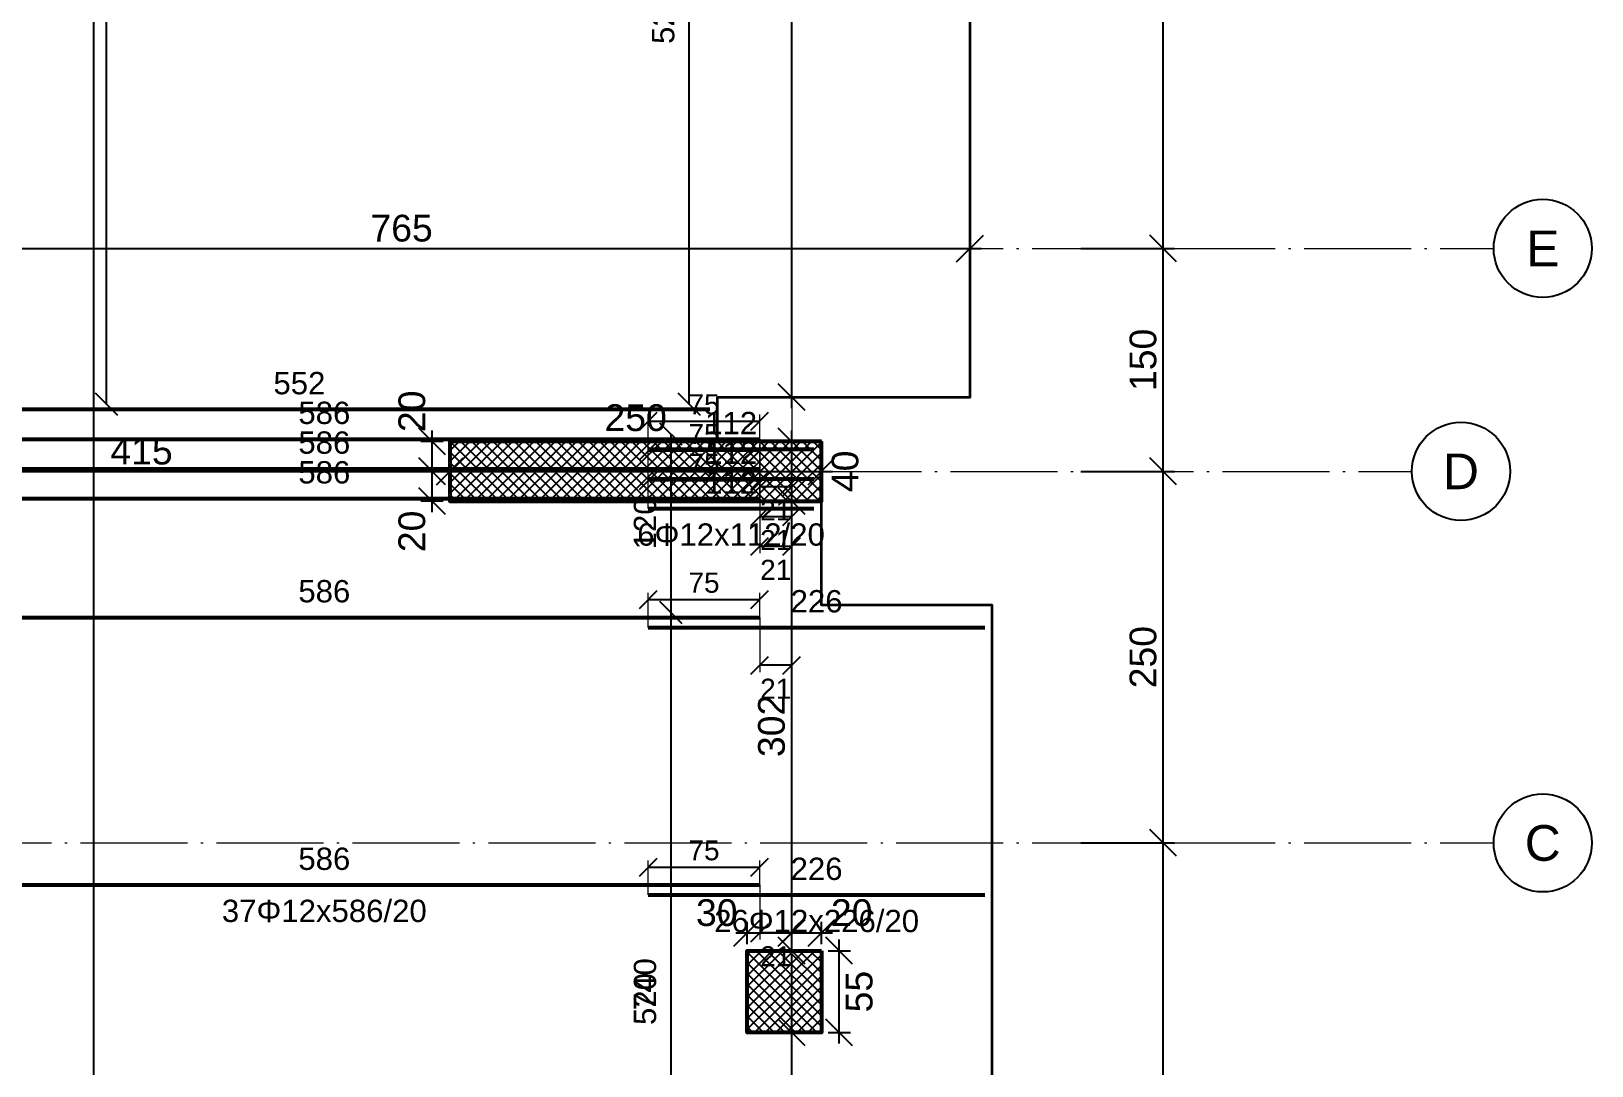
# Model space of a CAD drawing. Header units: millimetres. Extents: x -404 to 6018, y -5139 to 7890.
# Drawn here: x 1148 to 2198, y 930 to 1626 of the extents above; entities that cross this region are included whole.
import ezdxf
from ezdxf.enums import TextEntityAlignment as Align

# ---------------------------------------------------------------- set-up
doc = ezdxf.new("R2010")
doc.units = ezdxf.units.MM
doc.linetypes.add('ZWCAD_ISO04W100', pattern=[30.5, 24, -3, 0.5, -3])
for name, color, linetype, lineweight in [('AXIS LINES', 255, 'ZWCAD_ISO04W100', 13), ('COLUMN', 140, 'Continuous', 53), ('SLAB', 3, 'Continuous', 35), ('WALL', 10, 'Continuous', 53)]:
    doc.layers.add(name, color=color, linetype=linetype, lineweight=lineweight)
for name, color, linetype in [('FW_AXIS', 7, 'Continuous'), ('FW_COLUMN_HATCH', 8, 'Continuous'), ('FW_DIM', 7, 'Continuous'), ('FW_WALL_HATCH', 8, 'Continuous'), ('REB_BOT_MESH_X', 5, 'Continuous'), ('REB_BOT_MESH_X_AXDIM', 5, 'Continuous'), ('REB_BOT_MESH_X_LAP', 5, 'Continuous'), ('REB_BOT_MESH_X_RANGE', 5, 'Continuous'), ('REB_BOT_MESH_X_TEXT', 5, 'Continuous')]:
    doc.layers.add(name, color=color, linetype=linetype)
doc.styles.add('REBAR_TXT', font='arial.ttf')
doc.styles.get("Standard").update_dxf_attribs({"font": 'arial.ttf'})
doc.dimstyles.new('FW_DIM', dxfattribs={"dimtxt": 18, "dimasz": 9, "dimexe": 7.5, "dimexo": 4.5, "dimgap": 4.5, "dimtad": 1, "dimdec": 0, "dimtxsty": 'Standard', "dimtsz": 9, "dimcen": 2.5, "dimdle": 7.5, "dimclrd": 256, "dimclre": 256, "dimclrt": 7, "dimazin": 3, "dimtfac": 1, "dimtmove": 2, "dimatfit": 3})
doc.dimstyles.new('REBAR LAP', dxfattribs={"dimtxt": 13.5, "dimasz": 2.5, "dimexe": 4.5, "dimexo": 0, "dimgap": 4.5, "dimtad": 1, "dimdec": 0, "dimtxsty": 'Standard', "dimtsz": 6, "dimcen": 2.5, "dimclrd": 6, "dimclre": 6, "dimclrt": 7, "dimazin": 3, "dimtfac": 1, "dimtmove": 2, "dimatfit": 3, "dimlwd": 25, "dimlwe": 18})
doc.dimstyles.new('REBAR M-200', dxfattribs={"dimtxt": 15, "dimasz": 15, "dimexe": 25, "dimexo": 12.5, "dimgap": 10, "dimtad": 1, "dimdec": 0, "dimtxsty": 'Standard', "dimblk": 'NONE', "dimcen": 50, "dimse1": 1, "dimse2": 1, "dimclrd": 6, "dimclre": 6, "dimclrt": 7, "dimazin": 3, "dimtfac": 1, "dimtmove": 2, "dimatfit": 3, "dimldrblk": 'NONE', "dimlwd": 53})
doc.dimstyles.new('REBAR RANGE', dxfattribs={"dimtxt": 15, "dimasz": 2.5, "dimexe": 0, "dimexo": 0, "dimgap": 10, "dimtad": 1, "dimdec": 0, "dimtxsty": 'Standard', "dimtsz": 7.5, "dimcen": 2.5, "dimse1": 1, "dimse2": 1, "dimclrd": 6, "dimclre": 6, "dimclrt": 7, "dimazin": 3, "dimtfac": 1, "dimtmove": 2, "dimatfit": 3, "dimlwd": 25})

# ---------------------------------------------------------------- blocks, each defined once
blk = doc.blocks.new('*D261')
at = {"color": 6, "lineweight": 53}
blk.add_line((1052.5, 1051.75), (1638.5, 1051.75), dxfattribs=at)
at = {"layer": 'Defpoints'}
for p in [(1052.5, 1051.75), (1052.5, 1051.75), (1638.5, 1051.75)]:
    blk.add_point(p, dxfattribs=at)
at = {"layer": 'REB_BOT_MESH_X', "color": 7, "insert": (1345.5, 1069.25), "char_height": 15, "attachment_point": 5}
blk.add_mtext('586', dxfattribs=at)
blk = doc.blocks.new('_NONE')
blk = doc.blocks.new('*D262')
at = {"color": 6, "lineweight": 53}
blk.add_line((1563.5, 1045), (1790, 1045), dxfattribs=at)
at = {"layer": 'Defpoints'}
for p in [(1563.5, 1045), (1563.5, 1045), (1790, 1045)]:
    blk.add_point(p, dxfattribs=at)
at = {"layer": 'REB_BOT_MESH_X', "color": 7, "insert": (1676.75, 1062.5), "char_height": 15, "attachment_point": 5}
blk.add_mtext('226', dxfattribs=at)
blk = doc.blocks.new('_Oblique')
at = {"color": 0, "linetype": 'ByBlock', "lineweight": -2}
blk.add_line((-0.5, -0.5), (0.5, 0.5), dxfattribs=at)
blk = doc.blocks.new('*D269')
at = {"color": 6, "lineweight": 18}
for p, q in [((1563.5, 1045), (1563.5, 1068.25)), ((1638.5, 1051.75), (1638.5, 1068.25))]:
    blk.add_line(p, q, dxfattribs=at)
at = {"color": 6, "lineweight": 25}
blk.add_line((1563.5, 1063.75), (1638.5, 1063.75), dxfattribs=at)
at = {"layer": 'Defpoints'}
for p in [(1563.5, 1063.75), (1638.5, 1051.75), (1563.5, 1045)]:
    blk.add_point(p, dxfattribs=at)
at = {"layer": 'REB_BOT_MESH_X_LAP', "color": 6, "xscale": 12, "yscale": 12}
for p in [(1563.5, 1063.75), (1638.5, 1063.75)]:
    blk.add_blockref('_OBLIQUE', p, dxfattribs=at)
at = {"layer": 'REB_BOT_MESH_X_LAP', "color": 7, "insert": (1601, 1075), "char_height": 13.5, "attachment_point": 5}
blk.add_mtext('75', dxfattribs=at)
blk = doc.blocks.new('*D270')
at = {"color": 6, "lineweight": 18}
for p, q in [((1638.5, 1051.75), (1638.5, 1015)), ((1660, 1051.75), (1660, 1015))]:
    blk.add_line(p, q, dxfattribs=at)
at = {"color": 6, "lineweight": 25}
blk.add_line((1660, 1019.5), (1638.5, 1019.5), dxfattribs=at)
at = {"layer": 'Defpoints'}
for p in [(1638.5, 1051.75), (1660, 1051.75), (1660, 1019.5)]:
    blk.add_point(p, dxfattribs=at)
at = {"layer": 'REB_BOT_MESH_X_AXDIM', "color": 6, "xscale": 12, "yscale": 12}
for p in [(1638.5, 1019.5), (1660, 1019.5)]:
    blk.add_blockref('_OBLIQUE', p, dxfattribs=at)
at = {"layer": 'REB_BOT_MESH_X_AXDIM', "color": 7, "insert": (1649.25, 1003.75), "char_height": 13.5, "attachment_point": 5}
blk.add_mtext('21', dxfattribs=at)
blk = doc.blocks.new('*D367')
at = {"color": 6, "lineweight": 53}
blk.add_line((1052.5, 1231.75), (1638.5, 1231.75), dxfattribs=at)
at = {"layer": 'Defpoints'}
for p in [(1052.5, 1231.75), (1052.5, 1231.75), (1638.5, 1231.75)]:
    blk.add_point(p, dxfattribs=at)
at = {"layer": 'REB_BOT_MESH_X', "color": 7, "insert": (1345.5, 1249.25), "char_height": 15, "attachment_point": 5}
blk.add_mtext('586', dxfattribs=at)
blk = doc.blocks.new('*D368')
at = {"color": 6, "lineweight": 53}
blk.add_line((1563.5, 1225), (1790, 1225), dxfattribs=at)
at = {"layer": 'Defpoints'}
for p in [(1563.5, 1225), (1563.5, 1225), (1790, 1225)]:
    blk.add_point(p, dxfattribs=at)
at = {"layer": 'REB_BOT_MESH_X', "color": 7, "insert": (1676.75, 1242.5), "char_height": 15, "attachment_point": 5}
blk.add_mtext('226', dxfattribs=at)
blk = doc.blocks.new('*D371')
at = {"color": 6, "lineweight": 18}
for p, q in [((1563.5, 1225), (1563.5, 1248.25)), ((1638.5, 1231.75), (1638.5, 1248.25))]:
    blk.add_line(p, q, dxfattribs=at)
at = {"color": 6, "lineweight": 25}
blk.add_line((1563.5, 1243.75), (1638.5, 1243.75), dxfattribs=at)
at = {"layer": 'Defpoints'}
for p in [(1563.5, 1243.75), (1638.5, 1231.75), (1563.5, 1225)]:
    blk.add_point(p, dxfattribs=at)
at = {"layer": 'REB_BOT_MESH_X_LAP', "color": 6, "xscale": 12, "yscale": 12}
for p in [(1563.5, 1243.75), (1638.5, 1243.75)]:
    blk.add_blockref('_OBLIQUE', p, dxfattribs=at)
at = {"layer": 'REB_BOT_MESH_X_LAP', "color": 7, "insert": (1601, 1255), "char_height": 13.5, "attachment_point": 5}
blk.add_mtext('75', dxfattribs=at)
blk = doc.blocks.new('*D372')
at = {"color": 6, "lineweight": 18}
for p, q in [((1638.5, 1231.75), (1638.5, 1195)), ((1660, 1231.75), (1660, 1195))]:
    blk.add_line(p, q, dxfattribs=at)
at = {"color": 6, "lineweight": 25}
blk.add_line((1660, 1199.5), (1638.5, 1199.5), dxfattribs=at)
at = {"layer": 'Defpoints'}
for p in [(1638.5, 1231.75), (1660, 1231.75), (1660, 1199.5)]:
    blk.add_point(p, dxfattribs=at)
at = {"layer": 'REB_BOT_MESH_X_AXDIM', "color": 6, "xscale": 12, "yscale": 12}
for p in [(1638.5, 1199.5), (1660, 1199.5)]:
    blk.add_blockref('_OBLIQUE', p, dxfattribs=at)
at = {"layer": 'REB_BOT_MESH_X_AXDIM', "color": 7, "insert": (1649.25, 1183.75), "char_height": 13.5, "attachment_point": 5}
blk.add_mtext('21', dxfattribs=at)
blk = doc.blocks.new('*D387')
at = {"color": 6, "lineweight": 53}
blk.add_line((1052.5, 1311.75), (1638.5, 1311.75), dxfattribs=at)
at = {"layer": 'Defpoints'}
for p in [(1052.5, 1311.75), (1052.5, 1311.75), (1638.5, 1311.75)]:
    blk.add_point(p, dxfattribs=at)
at = {"layer": 'REB_BOT_MESH_X', "color": 7, "insert": (1345.5, 1329.25), "char_height": 15, "attachment_point": 5}
blk.add_mtext('586', dxfattribs=at)
blk = doc.blocks.new('*D388')
at = {"color": 6, "lineweight": 53}
blk.add_line((1563.5, 1305), (1675, 1305), dxfattribs=at)
at = {"layer": 'Defpoints'}
for p in [(1563.5, 1305), (1563.5, 1305), (1675, 1305)]:
    blk.add_point(p, dxfattribs=at)
at = {"layer": 'REB_BOT_MESH_X', "color": 7, "insert": (1619.25, 1322.5), "char_height": 15, "attachment_point": 5}
blk.add_mtext('112', dxfattribs=at)
blk = doc.blocks.new('*D391')
at = {"color": 6, "lineweight": 18}
for p, q in [((1563.5, 1305), (1563.5, 1328.25)), ((1638.5, 1311.75), (1638.5, 1328.25))]:
    blk.add_line(p, q, dxfattribs=at)
at = {"color": 6, "lineweight": 25}
blk.add_line((1563.5, 1323.75), (1638.5, 1323.75), dxfattribs=at)
at = {"layer": 'Defpoints'}
for p in [(1563.5, 1323.75), (1563.5, 1305), (1638.5, 1311.75)]:
    blk.add_point(p, dxfattribs=at)
at = {"layer": 'REB_BOT_MESH_X_LAP', "color": 6, "xscale": 12, "yscale": 12}
for p in [(1563.5, 1323.75), (1638.5, 1323.75)]:
    blk.add_blockref('_OBLIQUE', p, dxfattribs=at)
at = {"layer": 'REB_BOT_MESH_X_LAP', "color": 7, "insert": (1601, 1335), "char_height": 13.5, "attachment_point": 5}
blk.add_mtext('75', dxfattribs=at)
blk = doc.blocks.new('*D392')
at = {"color": 6, "lineweight": 18}
for p, q in [((1638.5, 1311.75), (1638.5, 1275)), ((1660, 1311.75), (1660, 1275))]:
    blk.add_line(p, q, dxfattribs=at)
at = {"color": 6, "lineweight": 25}
blk.add_line((1660, 1279.5), (1638.5, 1279.5), dxfattribs=at)
at = {"layer": 'Defpoints'}
for p in [(1638.5, 1311.75), (1660, 1311.75), (1660, 1279.5)]:
    blk.add_point(p, dxfattribs=at)
at = {"layer": 'REB_BOT_MESH_X_AXDIM', "color": 6, "xscale": 12, "yscale": 12}
for p in [(1638.5, 1279.5), (1660, 1279.5)]:
    blk.add_blockref('_OBLIQUE', p, dxfattribs=at)
at = {"layer": 'REB_BOT_MESH_X_AXDIM', "color": 7, "insert": (1649.25, 1263.75), "char_height": 13.5, "attachment_point": 5}
blk.add_mtext('21', dxfattribs=at)
blk = doc.blocks.new('*D444')
at = {"color": 6, "lineweight": 53}
blk.add_line((1052.5, 1331.75), (1638.5, 1331.75), dxfattribs=at)
at = {"layer": 'Defpoints'}
for p in [(1052.5, 1331.75), (1052.5, 1331.75), (1638.5, 1331.75)]:
    blk.add_point(p, dxfattribs=at)
at = {"layer": 'REB_BOT_MESH_X', "color": 7, "insert": (1345.5, 1349.25), "char_height": 15, "attachment_point": 5}
blk.add_mtext('586', dxfattribs=at)
blk = doc.blocks.new('*D445')
at = {"color": 6, "lineweight": 53}
blk.add_line((1563.5, 1325), (1675, 1325), dxfattribs=at)
at = {"layer": 'Defpoints'}
for p in [(1563.5, 1325), (1563.5, 1325), (1675, 1325)]:
    blk.add_point(p, dxfattribs=at)
at = {"layer": 'REB_BOT_MESH_X', "color": 7, "insert": (1619.25, 1342.5), "char_height": 15, "attachment_point": 5}
blk.add_mtext('112', dxfattribs=at)
blk = doc.blocks.new('*D452')
at = {"color": 6, "lineweight": 18}
for p, q in [((1563.5, 1325), (1563.5, 1348.25)), ((1638.5, 1331.75), (1638.5, 1348.25))]:
    blk.add_line(p, q, dxfattribs=at)
at = {"color": 6, "lineweight": 25}
blk.add_line((1563.5, 1343.75), (1638.5, 1343.75), dxfattribs=at)
at = {"layer": 'Defpoints'}
for p in [(1563.5, 1343.75), (1563.5, 1325), (1638.5, 1331.75)]:
    blk.add_point(p, dxfattribs=at)
at = {"layer": 'REB_BOT_MESH_X_LAP', "color": 6, "xscale": 12, "yscale": 12}
for p in [(1563.5, 1343.75), (1638.5, 1343.75)]:
    blk.add_blockref('_OBLIQUE', p, dxfattribs=at)
at = {"layer": 'REB_BOT_MESH_X_LAP', "color": 7, "insert": (1601, 1355), "char_height": 13.5, "attachment_point": 5}
blk.add_mtext('75', dxfattribs=at)
blk = doc.blocks.new('*D453')
at = {"color": 6, "lineweight": 18}
for p, q in [((1638.5, 1331.75), (1638.5, 1295)), ((1660, 1331.75), (1660, 1295))]:
    blk.add_line(p, q, dxfattribs=at)
at = {"color": 6, "lineweight": 25}
blk.add_line((1660, 1299.5), (1638.5, 1299.5), dxfattribs=at)
at = {"layer": 'Defpoints'}
for p in [(1638.5, 1331.75), (1660, 1331.75), (1660, 1299.5)]:
    blk.add_point(p, dxfattribs=at)
at = {"layer": 'REB_BOT_MESH_X_AXDIM', "color": 6, "xscale": 12, "yscale": 12}
for p in [(1638.5, 1299.5), (1660, 1299.5)]:
    blk.add_blockref('_OBLIQUE', p, dxfattribs=at)
at = {"layer": 'REB_BOT_MESH_X_AXDIM', "color": 7, "insert": (1649.25, 1283.75), "char_height": 13.5, "attachment_point": 5}
blk.add_mtext('21', dxfattribs=at)
blk = doc.blocks.new('*D455')
at = {"color": 6, "lineweight": 53}
blk.add_line((1052.5, 1351.75), (1638.5, 1351.75), dxfattribs=at)
at = {"layer": 'Defpoints'}
for p in [(1052.5, 1351.75), (1052.5, 1351.75), (1638.5, 1351.75)]:
    blk.add_point(p, dxfattribs=at)
at = {"layer": 'REB_BOT_MESH_X', "color": 7, "insert": (1345.5, 1369.25), "char_height": 15, "attachment_point": 5}
blk.add_mtext('586', dxfattribs=at)
blk = doc.blocks.new('*D456')
at = {"color": 6, "lineweight": 53}
blk.add_line((1563.5, 1345), (1675, 1345), dxfattribs=at)
at = {"layer": 'Defpoints'}
for p in [(1563.5, 1345), (1563.5, 1345), (1675, 1345)]:
    blk.add_point(p, dxfattribs=at)
at = {"layer": 'REB_BOT_MESH_X', "color": 7, "insert": (1619.25, 1362.5), "char_height": 15, "attachment_point": 5}
blk.add_mtext('112', dxfattribs=at)
blk = doc.blocks.new('*D459')
at = {"color": 6, "lineweight": 18}
for p, q in [((1563.5, 1345), (1563.5, 1368.25)), ((1638.5, 1351.75), (1638.5, 1368.25))]:
    blk.add_line(p, q, dxfattribs=at)
at = {"color": 6, "lineweight": 25}
blk.add_line((1563.5, 1363.75), (1638.5, 1363.75), dxfattribs=at)
at = {"layer": 'Defpoints'}
for p in [(1563.5, 1363.75), (1563.5, 1345), (1638.5, 1351.75)]:
    blk.add_point(p, dxfattribs=at)
at = {"layer": 'REB_BOT_MESH_X_LAP', "color": 6, "xscale": 12, "yscale": 12}
for p in [(1563.5, 1363.75), (1638.5, 1363.75)]:
    blk.add_blockref('_OBLIQUE', p, dxfattribs=at)
at = {"layer": 'REB_BOT_MESH_X_LAP', "color": 7, "insert": (1601, 1375), "char_height": 13.5, "attachment_point": 5}
blk.add_mtext('75', dxfattribs=at)
blk = doc.blocks.new('*D460')
at = {"color": 6, "lineweight": 18}
for p, q in [((1638.5, 1351.75), (1638.5, 1315)), ((1660, 1351.75), (1660, 1315))]:
    blk.add_line(p, q, dxfattribs=at)
at = {"color": 6, "lineweight": 25}
blk.add_line((1660, 1319.5), (1638.5, 1319.5), dxfattribs=at)
at = {"layer": 'Defpoints'}
for p in [(1638.5, 1351.75), (1660, 1351.75), (1660, 1319.5)]:
    blk.add_point(p, dxfattribs=at)
at = {"layer": 'REB_BOT_MESH_X_AXDIM', "color": 6, "xscale": 12, "yscale": 12}
for p in [(1638.5, 1319.5), (1660, 1319.5)]:
    blk.add_blockref('_OBLIQUE', p, dxfattribs=at)
at = {"layer": 'REB_BOT_MESH_X_AXDIM', "color": 7, "insert": (1649.25, 1303.75), "char_height": 13.5, "attachment_point": 5}
blk.add_mtext('21', dxfattribs=at)
blk = doc.blocks.new('*D462')
at = {"color": 6, "lineweight": 53}
blk.add_line((1052.5, 1371.75), (1605, 1371.75), dxfattribs=at)
at = {"layer": 'Defpoints'}
for p in [(1052.5, 1371.75), (1052.5, 1371.75), (1605, 1371.75)]:
    blk.add_point(p, dxfattribs=at)
at = {"layer": 'REB_BOT_MESH_X', "color": 7, "insert": (1328.75, 1389.25), "char_height": 15, "attachment_point": 5}
blk.add_mtext('552', dxfattribs=at)
blk = doc.blocks.new('*D465')
at = {"color": 6, "lineweight": 25}
blk.add_line((1199, 1375), (1199, 2855), dxfattribs=at)
at = {"layer": 'Defpoints'}
for p in [(1199, 2855), (1199, 1375), (1199, 1375)]:
    blk.add_point(p, dxfattribs=at)
at = {"layer": 'REB_BOT_MESH_X_RANGE', "color": 6, "xscale": 15, "yscale": 15, "rotation": 90}
for p in [(1199, 2855), (1199, 1375)]:
    blk.add_blockref('_OBLIQUE', p, dxfattribs=at)
at = {"layer": 'REB_BOT_MESH_X_RANGE', "color": 7, "insert": (1181.5, 2115), "char_height": 15, "attachment_point": 5, "rotation": 90}
blk.add_mtext('1480', dxfattribs=at)
blk = doc.blocks.new('*D472')
at = {"color": 6, "lineweight": 25}
blk.add_line((1578.875, 615), (1578.875, 1355), dxfattribs=at)
at = {"layer": 'Defpoints'}
for p in [(1578.875, 1355), (1578.875, 615), (1578.875, 615)]:
    blk.add_point(p, dxfattribs=at)
at = {"layer": 'REB_BOT_MESH_X_RANGE', "color": 6, "xscale": 15, "yscale": 15, "rotation": 90}
for p in [(1578.875, 1355), (1578.875, 615)]:
    blk.add_blockref('_OBLIQUE', p, dxfattribs=at)
at = {"layer": 'REB_BOT_MESH_X_RANGE', "color": 7, "insert": (1561.375, 985), "char_height": 15, "attachment_point": 5, "rotation": 90}
blk.add_mtext('740', dxfattribs=at)
blk = doc.blocks.new('*D474')
at = {"color": 6, "lineweight": 25}
blk.add_line((1578.875, 715), (1578.875, 1235), dxfattribs=at)
at = {"layer": 'Defpoints'}
for p in [(1578.875, 1235), (1578.875, 715), (1578.875, 715)]:
    blk.add_point(p, dxfattribs=at)
at = {"layer": 'REB_BOT_MESH_X_RANGE', "color": 6, "xscale": 15, "yscale": 15, "rotation": 90}
for p in [(1578.875, 1235), (1578.875, 715)]:
    blk.add_blockref('_OBLIQUE', p, dxfattribs=at)
at = {"layer": 'REB_BOT_MESH_X_RANGE', "color": 7, "insert": (1561.375, 975), "char_height": 15, "attachment_point": 5, "rotation": 90}
blk.add_mtext('520', dxfattribs=at)
blk = doc.blocks.new('*D475')
at = {"color": 6, "lineweight": 25}
blk.add_line((1591.125, 1375), (1591.125, 1895), dxfattribs=at)
at = {"layer": 'Defpoints'}
for p in [(1591.125, 1895), (1591.125, 1375), (1591.125, 1375)]:
    blk.add_point(p, dxfattribs=at)
at = {"layer": 'REB_BOT_MESH_X_RANGE', "color": 6, "xscale": 15, "yscale": 15, "rotation": 90}
for p in [(1591.125, 1895), (1591.125, 1375)]:
    blk.add_blockref('_OBLIQUE', p, dxfattribs=at)
at = {"layer": 'REB_BOT_MESH_X_RANGE', "color": 7, "insert": (1573.625, 1635), "char_height": 15, "attachment_point": 5, "rotation": 90}
blk.add_mtext('520', dxfattribs=at)
blk = doc.blocks.new('*D490')
at = {"color": 6, "lineweight": 25}
blk.add_line((1578.875, 1235), (1578.875, 1355), dxfattribs=at)
at = {"layer": 'Defpoints'}
for p in [(1578.875, 1355), (1578.875, 1235), (1578.875, 1235)]:
    blk.add_point(p, dxfattribs=at)
at = {"layer": 'REB_BOT_MESH_X_RANGE', "color": 6, "xscale": 15, "yscale": 15, "rotation": 90}
for p in [(1578.875, 1355), (1578.875, 1235)]:
    blk.add_blockref('_OBLIQUE', p, dxfattribs=at)
at = {"layer": 'REB_BOT_MESH_X_RANGE', "color": 7, "insert": (1561.375, 1295), "char_height": 15, "attachment_point": 5, "rotation": 90}
blk.add_mtext('120', dxfattribs=at)
blk = doc.blocks.new('*D496')
at = {"color": 6, "lineweight": 25}
blk.add_line((1190.375, -199.90001), (1190.375, 1895), dxfattribs=at)
at = {"layer": 'Defpoints'}
for p in [(1190.375, 1895), (1190.375, -199.90001), (1190.375, -199.90001)]:
    blk.add_point(p, dxfattribs=at)
at = {"layer": 'REB_BOT_MESH_X_RANGE', "color": 6, "xscale": 15, "yscale": 15, "rotation": 90}
for p in [(1190.375, 1895), (1190.375, -199.90001)]:
    blk.add_blockref('_OBLIQUE', p, dxfattribs=at)
at = {"layer": 'REB_BOT_MESH_X_RANGE', "color": 7, "insert": (1172.875, 847.549995), "char_height": 15, "attachment_point": 5, "rotation": 90}
blk.add_mtext('2095', dxfattribs=at)
blk = doc.blocks.new('*D525')
for p, q in [((1418, 1302.5), (1418, 1337.5)), ((1425.5, 1330), (1410.5, 1330)), ((1425.5, 1310), (1410.5, 1310))]:
    blk.add_line(p, q)
at = {"layer": 'Defpoints'}
for p in [(1430, 1330), (1418, 1310), (1430, 1310)]:
    blk.add_point(p, dxfattribs=at)
at = {"layer": 'FW_DIM', "xscale": 18, "yscale": 18, "rotation": 90}
for p in [(1418, 1330), (1418, 1310)]:
    blk.add_blockref('_OBLIQUE', p, dxfattribs=at)
at = {"layer": 'FW_DIM', "color": 7, "insert": (1404.5, 1289.6), "char_height": 18, "attachment_point": 5, "rotation": 90}
blk.add_mtext('20', dxfattribs=at)
blk = doc.blocks.new('*D526')
for p, q in [((1418, 1322.5), (1418, 1357.5)), ((1425.5, 1350), (1410.5, 1350)), ((1425.5, 1330), (1410.5, 1330))]:
    blk.add_line(p, q)
at = {"layer": 'Defpoints'}
for p in [(1430, 1350), (1418, 1330), (1430, 1330)]:
    blk.add_point(p, dxfattribs=at)
at = {"layer": 'FW_DIM', "xscale": 18, "yscale": 18, "rotation": 90}
for p in [(1418, 1350), (1418, 1330)]:
    blk.add_blockref('_OBLIQUE', p, dxfattribs=at)
at = {"layer": 'FW_DIM', "color": 7, "insert": (1404.5, 1370.4), "char_height": 18, "attachment_point": 5, "rotation": 90}
blk.add_mtext('20', dxfattribs=at)
blk = doc.blocks.new('*D561')
for p, q in [((1622.5, 1019.5), (1667.5, 1019.5)), ((1630, 1012), (1630, 1027)), ((1660, 1012), (1660, 1027))]:
    blk.add_line(p, q)
at = {"layer": 'Defpoints'}
for p in [(1630, 1019.5), (1630, 1007.5), (1660, 1007.5)]:
    blk.add_point(p, dxfattribs=at)
at = {"layer": 'FW_DIM', "xscale": 18, "yscale": 18}
for p in [(1630, 1019.5), (1660, 1019.5)]:
    blk.add_blockref('_OBLIQUE', p, dxfattribs=at)
at = {"layer": 'FW_DIM', "color": 7, "insert": (1609.6, 1033), "char_height": 18, "attachment_point": 5}
blk.add_mtext('30', dxfattribs=at)
blk = doc.blocks.new('*D562')
for p, q in [((1652.5, 1019.5), (1687.5, 1019.5)), ((1660, 1012), (1660, 1027)), ((1680, 1012), (1680, 1027))]:
    blk.add_line(p, q)
at = {"layer": 'Defpoints'}
for p in [(1660, 1019.5), (1660, 1007.5), (1680, 1007.5)]:
    blk.add_point(p, dxfattribs=at)
at = {"layer": 'FW_DIM', "xscale": 18, "yscale": 18}
for p in [(1660, 1019.5), (1680, 1019.5)]:
    blk.add_blockref('_OBLIQUE', p, dxfattribs=at)
at = {"layer": 'FW_DIM', "color": 7, "insert": (1700.4, 1033), "char_height": 18, "attachment_point": 5}
blk.add_mtext('20', dxfattribs=at)
blk = doc.blocks.new('*D563')
for p, q in [((1692, 945), (1692, 1015)), ((1684.5, 1007.5), (1699.5, 1007.5)), ((1684.5, 952.5), (1699.5, 952.5))]:
    blk.add_line(p, q)
at = {"layer": 'Defpoints'}
for p in [(1680, 1007.5), (1680, 952.5), (1692, 952.5)]:
    blk.add_point(p, dxfattribs=at)
at = {"layer": 'FW_DIM', "xscale": 18, "yscale": 18, "rotation": 90}
for p in [(1692, 1007.5), (1692, 952.5)]:
    blk.add_blockref('_OBLIQUE', p, dxfattribs=at)
at = {"layer": 'FW_DIM', "color": 7, "insert": (1705.5, 980), "char_height": 18, "attachment_point": 5, "rotation": 90}
blk.add_mtext('55', dxfattribs=at)
blk = doc.blocks.new('*D595')
for p, q in [((1015, 1334.5), (1015, 1337.5)), ((1430, 1334.5), (1430, 1337.5)), ((1007.5, 1330), (1437.5, 1330))]:
    blk.add_line(p, q)
at = {"layer": 'Defpoints'}
for p in [(1015, 1330), (1015, 1330), (1430, 1330)]:
    blk.add_point(p, dxfattribs=at)
at = {"layer": 'FW_DIM', "xscale": 18, "yscale": 18}
for p in [(1015, 1330), (1430, 1330)]:
    blk.add_blockref('_OBLIQUE', p, dxfattribs=at)
at = {"layer": 'FW_DIM', "color": 7, "insert": (1222.5, 1343.5), "char_height": 18, "attachment_point": 5}
blk.add_mtext('415', dxfattribs=at)
blk = doc.blocks.new('*D596')
for p, q in [((1430, 1334.5), (1430, 1337.5)), ((1680, 1334.5), (1680, 1337.5)), ((1422.5, 1330), (1687.5, 1330))]:
    blk.add_line(p, q)
at = {"layer": 'Defpoints'}
for p in [(1430, 1330), (1430, 1330), (1680, 1330)]:
    blk.add_point(p, dxfattribs=at)
at = {"layer": 'FW_DIM', "xscale": 18, "yscale": 18}
for p in [(1430, 1330), (1680, 1330)]:
    blk.add_blockref('_OBLIQUE', p, dxfattribs=at)
at = {"layer": 'FW_DIM', "color": 7, "insert": (1555, 1366), "char_height": 18, "attachment_point": 5}
blk.add_mtext('250', dxfattribs=at)
blk = doc.blocks.new('*D603')
for p, q in [((1015, 1484.5), (1015, 1487.5)), ((1780, 1484.5), (1780, 1487.5)), ((1007.5, 1480), (1787.5, 1480))]:
    blk.add_line(p, q)
at = {"layer": 'Defpoints'}
for p in [(1015, 1480), (1015, 1480), (1780, 1480)]:
    blk.add_point(p, dxfattribs=at)
at = {"layer": 'FW_DIM', "xscale": 18, "yscale": 18}
for p in [(1015, 1480), (1780, 1480)]:
    blk.add_blockref('_OBLIQUE', p, dxfattribs=at)
at = {"layer": 'FW_DIM', "color": 7, "insert": (1397.5, 1493.5), "char_height": 18, "attachment_point": 5}
blk.add_mtext('765', dxfattribs=at)
blk = doc.blocks.new('*D659')
for p, q in [((1660, 597.5), (1660, 960)), ((1655.5, 952.5), (1652.5, 952.5)), ((1655.5, 605), (1652.5, 605))]:
    blk.add_line(p, q)
at = {"layer": 'Defpoints'}
for p in [(1660, 952.5), (1660, 605), (1660, 605)]:
    blk.add_point(p, dxfattribs=at)
at = {"layer": 'FW_DIM', "xscale": 18, "yscale": 18, "rotation": 90}
for p in [(1660, 952.5), (1660, 605)]:
    blk.add_blockref('_OBLIQUE', p, dxfattribs=at)
at = {"layer": 'FW_DIM', "color": 7, "insert": (1646.5, 778.75), "char_height": 18, "attachment_point": 5, "rotation": 90}
blk.add_mtext('348', dxfattribs=at)
blk = doc.blocks.new('*D660')
for p, q in [((1660, 945), (1660, 1015)), ((1655.5, 1007.5), (1652.5, 1007.5)), ((1655.5, 952.5), (1652.5, 952.5))]:
    blk.add_line(p, q)
at = {"layer": 'Defpoints'}
for p in [(1660, 1007.5), (1660, 952.5), (1660, 952.5)]:
    blk.add_point(p, dxfattribs=at)
at = {"layer": 'FW_DIM', "xscale": 18, "yscale": 18, "rotation": 90}
for p in [(1660, 1007.5), (1660, 952.5)]:
    blk.add_blockref('_OBLIQUE', p, dxfattribs=at)
blk = doc.blocks.new('*D661')
for p, q in [((1660, 1000), (1660, 1317.5)), ((1655.5, 1310), (1652.5, 1310)), ((1655.5, 1007.5), (1652.5, 1007.5))]:
    blk.add_line(p, q)
at = {"layer": 'Defpoints'}
for p in [(1660, 1310), (1660, 1007.5), (1660, 1007.5)]:
    blk.add_point(p, dxfattribs=at)
at = {"layer": 'FW_DIM', "xscale": 18, "yscale": 18, "rotation": 90}
for p in [(1660, 1310), (1660, 1007.5)]:
    blk.add_blockref('_OBLIQUE', p, dxfattribs=at)
at = {"layer": 'FW_DIM', "color": 7, "insert": (1646.5, 1158.75), "char_height": 18, "attachment_point": 5, "rotation": 90}
blk.add_mtext('302', dxfattribs=at)
blk = doc.blocks.new('*D662')
for p, q in [((1660, 1302.5), (1660, 1357.5)), ((1655.5, 1350), (1652.5, 1350)), ((1655.5, 1310), (1652.5, 1310))]:
    blk.add_line(p, q)
at = {"layer": 'Defpoints'}
for p in [(1660, 1350), (1660, 1310), (1660, 1310)]:
    blk.add_point(p, dxfattribs=at)
at = {"layer": 'FW_DIM', "xscale": 18, "yscale": 18, "rotation": 90}
for p in [(1660, 1350), (1660, 1310)]:
    blk.add_blockref('_OBLIQUE', p, dxfattribs=at)
at = {"layer": 'FW_DIM', "color": 7, "insert": (1696, 1330), "char_height": 18, "attachment_point": 5, "rotation": 90}
blk.add_mtext('40', dxfattribs=at)
blk = doc.blocks.new('*D663')
for p, q in [((1660, 1372.40001), (1660, 1932.5)), ((1655.5, 1925), (1652.5, 1925)), ((1655.5, 1379.90001), (1652.5, 1379.90001))]:
    blk.add_line(p, q)
at = {"layer": 'Defpoints'}
for p in [(1660, 1925), (1660, 1379.90001), (1660, 1379.90001)]:
    blk.add_point(p, dxfattribs=at)
at = {"layer": 'FW_DIM', "xscale": 18, "yscale": 18, "rotation": 90}
for p in [(1660, 1925), (1660, 1379.90001)]:
    blk.add_blockref('_OBLIQUE', p, dxfattribs=at)
at = {"layer": 'FW_DIM', "color": 7, "insert": (1646.5, 1652.450005), "char_height": 18, "attachment_point": 5, "rotation": 90}
blk.add_mtext('545', dxfattribs=at)
blk = doc.blocks.new('*D693')
for p, q in [((1910, 632.5), (1910, 1087.5)), ((1854.5, 1080), (1917.5, 1080)), ((1854.5, 640), (1917.5, 640))]:
    blk.add_line(p, q)
at = {"layer": 'Defpoints'}
for p in [(1850, 1080), (1850, 640), (1910, 640)]:
    blk.add_point(p, dxfattribs=at)
at = {"layer": 'FW_DIM', "xscale": 18, "yscale": 18, "rotation": 90}
for p in [(1910, 1080), (1910, 640)]:
    blk.add_blockref('_OBLIQUE', p, dxfattribs=at)
at = {"layer": 'FW_DIM', "color": 7, "insert": (1896.5, 860), "char_height": 18, "attachment_point": 5, "rotation": 90}
blk.add_mtext('440', dxfattribs=at)
blk = doc.blocks.new('*D694')
for p, q in [((1910, 1072.5), (1910, 1337.5)), ((1854.5, 1330), (1917.5, 1330)), ((1854.5, 1080), (1917.5, 1080))]:
    blk.add_line(p, q)
at = {"layer": 'Defpoints'}
for p in [(1850, 1330), (1850, 1080), (1910, 1080)]:
    blk.add_point(p, dxfattribs=at)
at = {"layer": 'FW_DIM', "xscale": 18, "yscale": 18, "rotation": 90}
for p in [(1910, 1330), (1910, 1080)]:
    blk.add_blockref('_OBLIQUE', p, dxfattribs=at)
at = {"layer": 'FW_DIM', "color": 7, "insert": (1896.5, 1205), "char_height": 18, "attachment_point": 5, "rotation": 90}
blk.add_mtext('250', dxfattribs=at)
blk = doc.blocks.new('*D695')
for p, q in [((1910, 1322.5), (1910, 1487.5)), ((1854.5, 1480), (1917.5, 1480)), ((1854.5, 1330), (1917.5, 1330))]:
    blk.add_line(p, q)
at = {"layer": 'Defpoints'}
for p in [(1850, 1480), (1850, 1330), (1910, 1330)]:
    blk.add_point(p, dxfattribs=at)
at = {"layer": 'FW_DIM', "xscale": 18, "yscale": 18, "rotation": 90}
for p in [(1910, 1480), (1910, 1330)]:
    blk.add_blockref('_OBLIQUE', p, dxfattribs=at)
at = {"layer": 'FW_DIM', "color": 7, "insert": (1896.5, 1405), "char_height": 18, "attachment_point": 5, "rotation": 90}
blk.add_mtext('150', dxfattribs=at)
blk = doc.blocks.new('*D696')
for p, q in [((1910, 1472.5), (1910, 1967.5)), ((1854.5, 1960), (1917.5, 1960)), ((1854.5, 1480), (1917.5, 1480))]:
    blk.add_line(p, q)
at = {"layer": 'Defpoints'}
for p in [(1850, 1960), (1850, 1480), (1910, 1480)]:
    blk.add_point(p, dxfattribs=at)
at = {"layer": 'FW_DIM', "xscale": 18, "yscale": 18, "rotation": 90}
for p in [(1910, 1960), (1910, 1480)]:
    blk.add_blockref('_OBLIQUE', p, dxfattribs=at)
at = {"layer": 'FW_DIM', "color": 7, "insert": (1896.5, 1720), "char_height": 18, "attachment_point": 5, "rotation": 90}
blk.add_mtext('480', dxfattribs=at)

msp = doc.modelspace()

# ---------------------------------------------------------------- hatches: boundary and pattern name
at = {"layer": 'FW_COLUMN_HATCH'}
h = msp.add_hatch(dxfattribs=at)
h.set_pattern_fill('ANSI37', scale=1.6)
h.paths.add_polyline_path([(1680, 1007.5), (1680, 952.5), (1630, 952.5), (1630, 1007.5), (1680, 1007.5)])
at = {"layer": 'FW_WALL_HATCH'}
h = msp.add_hatch(dxfattribs=at)
h.set_pattern_fill('ANSI37', scale=1.6)
h.paths.add_polyline_path([(1680, 1350), (1680, 1310), (1430, 1310), (1430, 1350), (1680, 1350)])

# ---------------------------------------------------------------- linework, layer by layer
at = {"layer": 'AXIS LINES', "color": 0, "ltscale": 3}
for points in [[(1660, 3140), (1660, -400.1)], [(-282.6, 1480), (2132.4, 1480)], [(-337.6, 1330), (2077.4, 1330)], [(-282.6, 1080), (2132.4, 1080)]]:
    msp.add_lwpolyline(points, dxfattribs=at)
at = {"layer": 'COLUMN', "ltscale": 0.08}
msp.add_lwpolyline([(1680, 1007.5), (1680, 952.5), (1630, 952.5), (1630, 1007.5), (1680, 1007.5)], dxfattribs=at)
at = {"layer": 'FW_AXIS'}
for centre in [(2165.4, 1480), (2110.4, 1330), (2165.4, 1080)]:
    msp.add_circle(centre, 33, dxfattribs=at)
at = {"layer": 'SLAB', "ltscale": 0.08}
msp.add_lwpolyline([(910, -199.9), (1610, -199.9), (1610, -48.2), (1609.9, 120), (1649.9, 120), (1649.9, 290.1), (1609.9, 290.1), (1609.9, 320), (1690, 320), (1690, 550), (1630, 550), (1630, 605), (1680, 605), (1680, 720), (1795, 720), (1795, 1240), (1680, 1240), (1680, 1350), (1610, 1350), (1610, 1379.9), (1780, 1379.9), (1779.9, 1900)], dxfattribs=at)
at = {"layer": 'WALL', "ltscale": 0.08}
msp.add_lwpolyline([(1680, 1350), (1430, 1350), (1430, 1310), (1680, 1310), (1680, 1350)], dxfattribs=at)

# ---------------------------------------------------------------- texts
at = {"layer": 'FW_AXIS', "color": 7, "style": 'REBAR_TXT'}
for s, p in [('E', (2165.4, 1480)), ('D', (2110.4, 1330)), ('C', (2165.4, 1080))]:
    msp.add_text(s, height=24, dxfattribs=at).set_placement(p, align=Align.MIDDLE_CENTER)
at = {"layer": 'REB_BOT_MESH_X_TEXT', "color": 7, "style": 'REBAR_TXT'}
for s, p in [('6Φ12x112/20', (1619.2, 1295)), ('37Φ12x586/20', (1345.5, 1041.8)), ('26Φ12x226/20', (1676.8, 1035))]:
    msp.add_text(s, height=15, dxfattribs=at).set_placement(p, align=Align.TOP_CENTER)

# ---------------------------------------------------------------- dimensions: what is measured, and where the dimension line sits
at = {"layer": 'FW_DIM'}
for base, p1, p2, picture, middle in [((1910, 1480), (1850, 1480), (1850, 1960), '*D696', (1896.5, 1720)), ((1910, 1330), (1850, 1330), (1850, 1480), '*D695', (1896.5, 1405)), ((1910, 1080), (1850, 1080), (1850, 1330), '*D694', (1896.5, 1205)), ((1910, 640), (1850, 640), (1850, 1080), '*D693', (1896.5, 860))]:
    dim = msp.add_linear_dim(base=base, p1=p1, p2=p2, angle=90, dimstyle='FW_DIM', dxfattribs=at)
    dim.commit()
    dim.dimension.update_dxf_attribs({"geometry": picture, "text_midpoint": middle})
for base, p1, p2, text, picture, middle in [((1660, 1379.9), (1660, 1379.9), (1660, 1925), '545', '*D663', (1646.5, 1652.5)), ((1418, 1330), (1430, 1330), (1430, 1350), '20', '*D526', (1404.5, 1370.4)), ((1660, 1310), (1660, 1310), (1660, 1350), '40', '*D662', (1696, 1330)), ((1418, 1310), (1430, 1310), (1430, 1330), '20', '*D525', (1404.5, 1289.6)), ((1660, 1007.5), (1660, 1007.5), (1660, 1310), '302', '*D661', (1646.5, 1158.8)), ((1660, 952.5), (1660, 952.5), (1660, 1007.5), ' ', '*D660', (1660, 980)), ((1692, 952.5), (1680, 952.5), (1680, 1007.5), '55', '*D563', (1705.5, 980)), ((1660, 605), (1660, 605), (1660, 952.5), '348', '*D659', (1646.5, 778.8))]:
    dim = msp.add_linear_dim(base=base, p1=p1, p2=p2, angle=90, text=text, dimstyle='FW_DIM', override={"dimtmove": 2}, dxfattribs=at)
    dim.commit()
    dim.dimension.update_dxf_attribs({"geometry": picture, "text_midpoint": middle, "dimtype": 160})
for base, p1, p2, text, picture, middle in [((1015, 1480), (1015, 1480), (1780, 1480), '765', '*D603', (1397.5, 1493.5)), ((1430, 1330), (1430, 1330), (1680, 1330), '250', '*D596', (1555, 1366)), ((1015, 1330), (1015, 1330), (1430, 1330), '415', '*D595', (1222.5, 1343.5)), ((1630, 1019.5), (1630, 1007.5), (1660, 1007.5), '30', '*D561', (1609.6, 1033)), ((1660, 1019.5), (1660, 1007.5), (1680, 1007.5), '20', '*D562', (1700.4, 1033))]:
    dim = msp.add_linear_dim(base=base, p1=p1, p2=p2, text=text, dimstyle='FW_DIM', override={"dimtmove": 2}, dxfattribs=at)
    dim.commit()
    dim.dimension.update_dxf_attribs({"geometry": picture, "text_midpoint": middle, "dimtype": 160})
at = {"layer": 'REB_BOT_MESH_X'}
for base, p1, p2, picture, middle in [((1052.5, 1371.75), (1052.5, 1371.75), (1605, 1371.75), '*D462', (1328.75, 1389.25)), ((1052.5, 1351.8), (1052.5, 1351.8), (1638.5, 1351.8), '*D455', (1345.5, 1369.2)), ((1563.5, 1345), (1563.5, 1345), (1675, 1345), '*D456', (1619.25, 1362.5)), ((1052.5, 1331.8), (1052.5, 1331.8), (1638.5, 1331.8), '*D444', (1345.5, 1349.2)), ((1563.5, 1325), (1563.5, 1325), (1675, 1325), '*D445', (1619.25, 1342.5)), ((1052.5, 1311.8), (1052.5, 1311.8), (1638.5, 1311.8), '*D387', (1345.5, 1329.2)), ((1563.5, 1305), (1563.5, 1305), (1675, 1305), '*D388', (1619.25, 1322.5)), ((1052.5, 1231.8), (1052.5, 1231.8), (1638.5, 1231.8), '*D367', (1345.5, 1249.2)), ((1563.5, 1225), (1563.5, 1225), (1790, 1225), '*D368', (1676.75, 1242.5)), ((1052.5, 1051.8), (1052.5, 1051.8), (1638.5, 1051.8), '*D261', (1345.5, 1069.2)), ((1563.5, 1045), (1563.5, 1045), (1790, 1045), '*D262', (1676.75, 1062.5))]:
    dim = msp.add_linear_dim(base=base, p1=p1, p2=p2, dimstyle='REBAR M-200', dxfattribs=at)
    dim.commit()
    dim.dimension.update_dxf_attribs({"geometry": picture, "text_midpoint": middle})
at = {"layer": 'REB_BOT_MESH_X_AXDIM'}
for base, p1, p2, picture, middle in [((1660, 1319.5), (1660, 1351.75), (1638.5, 1351.75), '*D460', (1649.25, 1303.75)), ((1660, 1299.5), (1660, 1331.75), (1638.5, 1331.75), '*D453', (1649.25, 1283.75)), ((1660, 1279.5), (1660, 1311.75), (1638.5, 1311.75), '*D392', (1649.25, 1263.75)), ((1660, 1199.5), (1660, 1231.75), (1638.5, 1231.75), '*D372', (1649.25, 1183.75)), ((1660, 1019.5), (1660, 1051.75), (1638.5, 1051.75), '*D270', (1649.25, 1003.75))]:
    dim = msp.add_linear_dim(base=base, p1=p1, p2=p2, dimstyle='REBAR LAP', dxfattribs=at)
    dim.commit()
    dim.dimension.update_dxf_attribs({"geometry": picture, "text_midpoint": middle})
at = {"layer": 'REB_BOT_MESH_X_LAP'}
for base, p1, p2, picture, middle in [((1563.5, 1363.8), (1563.5, 1345), (1638.5, 1351.8), '*D459', (1601, 1375)), ((1563.5, 1343.8), (1563.5, 1325), (1638.5, 1331.8), '*D452', (1601, 1355)), ((1563.5, 1323.8), (1563.5, 1305), (1638.5, 1311.8), '*D391', (1601, 1335)), ((1563.5, 1243.8), (1563.5, 1225), (1638.5, 1231.8), '*D371', (1601, 1255)), ((1563.5, 1063.8), (1563.5, 1045), (1638.5, 1051.8), '*D269', (1601, 1075))]:
    dim = msp.add_linear_dim(base=base, p1=p1, p2=p2, dimstyle='REBAR LAP', dxfattribs=at)
    dim.commit()
    dim.dimension.update_dxf_attribs({"geometry": picture, "text_midpoint": middle})
at = {"layer": 'REB_BOT_MESH_X_RANGE'}
for base, p1, p2, picture, middle in [((1199, 1375), (1199, 1375), (1199, 2855), '*D465', (1181.5, 2115)), ((1190.4, -199.9), (1190.4, -199.9), (1190.4, 1895), '*D496', (1172.9, 847.5)), ((1591.1, 1375), (1591.1, 1375), (1591.1, 1895), '*D475', (1573.6, 1635)), ((1578.9, 615), (1578.9, 615), (1578.9, 1355), '*D472', (1561.4, 985)), ((1578.9, 1235), (1578.9, 1235), (1578.9, 1355), '*D490', (1561.4, 1295)), ((1578.9, 715), (1578.9, 715), (1578.9, 1235), '*D474', (1561.4, 975))]:
    dim = msp.add_linear_dim(base=base, p1=p1, p2=p2, angle=90, dimstyle='REBAR RANGE', dxfattribs=at)
    dim.commit()
    dim.dimension.update_dxf_attribs({"geometry": picture, "text_midpoint": middle})

doc.saveas('drawing.dxf')
